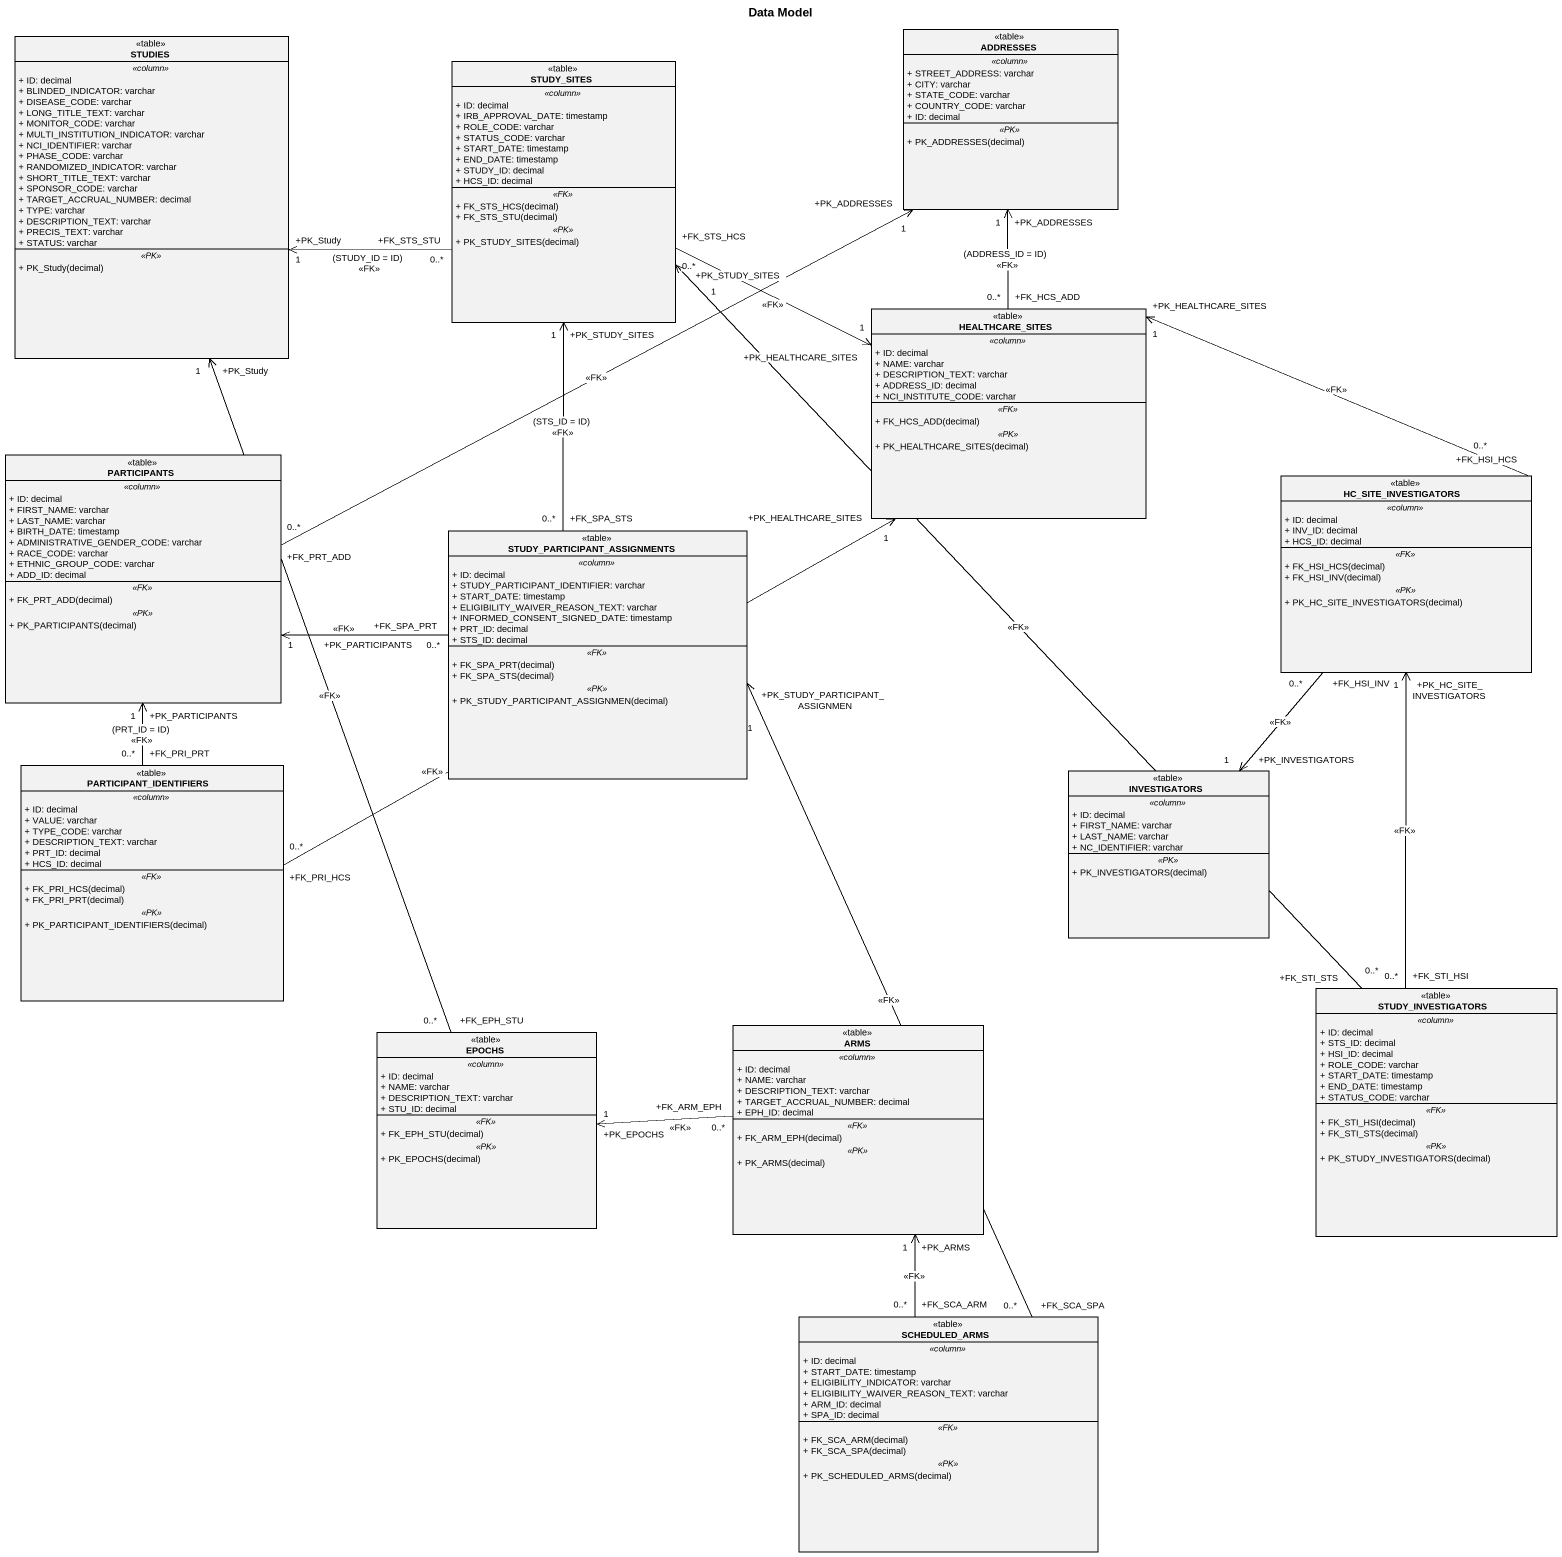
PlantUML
@startuml
title Data Model
hide circle
hide empty members
skinparam classAttributeIconSize 0
class STUDIES <<table>> {
  .. <<column>> ..
  + ID: decimal
  + BLINDED_INDICATOR: varchar
  + DISEASE_CODE: varchar
  + LONG_TITLE_TEXT: varchar
  + MONITOR_CODE: varchar
  + MULTI_INSTITUTION_INDICATOR: varchar
  + NCI_IDENTIFIER: varchar
  + PHASE_CODE: varchar
  + RANDOMIZED_INDICATOR: varchar
  + SHORT_TITLE_TEXT: varchar
  + SPONSOR_CODE: varchar
  + TARGET_ACCRUAL_NUMBER: decimal
  + TYPE: varchar
  + DESCRIPTION_TEXT: varchar
  + PRECIS_TEXT: varchar
  + STATUS: varchar
  .. <<PK>> ..
  + PK_Study(decimal)
}
class STUDY_SITES <<table>> {
  .. <<column>> ..
  + ID: decimal
  + IRB_APPROVAL_DATE: timestamp
  + ROLE_CODE: varchar
  + STATUS_CODE: varchar
  + START_DATE: timestamp
  + END_DATE: timestamp
  + STUDY_ID: decimal
  + HCS_ID: decimal
  .. <<FK>> ..
  + FK_STS_HCS(decimal)
  + FK_STS_STU(decimal)
  .. <<PK>> ..
  + PK_STUDY_SITES(decimal)
}
class ADDRESSES <<table>> {
  .. <<column>> ..
  + STREET_ADDRESS: varchar
  + CITY: varchar
  + STATE_CODE: varchar
  + COUNTRY_CODE: varchar
  + ID: decimal
  .. <<PK>> ..
  + PK_ADDRESSES(decimal)
}
class HEALTHCARE_SITES <<table>> {
  .. <<column>> ..
  + ID: decimal
  + NAME: varchar
  + DESCRIPTION_TEXT: varchar
  + ADDRESS_ID: decimal
  + NCI_INSTITUTE_CODE: varchar
  .. <<FK>> ..
  + FK_HCS_ADD(decimal)
  .. <<PK>> ..
  + PK_HEALTHCARE_SITES(decimal)
}
class PARTICIPANTS <<table>> {
  .. <<column>> ..
  + ID: decimal
  + FIRST_NAME: varchar
  + LAST_NAME: varchar
  + BIRTH_DATE: timestamp
  + ADMINISTRATIVE_GENDER_CODE: varchar
  + RACE_CODE: varchar
  + ETHNIC_GROUP_CODE: varchar
  + ADD_ID: decimal
  .. <<FK>> ..
  + FK_PRT_ADD(decimal)
  .. <<PK>> ..
  + PK_PARTICIPANTS(decimal)
}
class HC_SITE_INVESTIGATORS <<table>> {
  .. <<column>> ..
  + ID: decimal
  + INV_ID: decimal
  + HCS_ID: decimal
  .. <<FK>> ..
  + FK_HSI_HCS(decimal)
  + FK_HSI_INV(decimal)
  .. <<PK>> ..
  + PK_HC_SITE_INVESTIGATORS(decimal)
}
class "STUDY_PARTICIPANT_ASSIGNMENTS" as STUDY_PARTICIPANT <<table>> {
  .. <<column>> ..
  + ID: decimal
  + STUDY_PARTICIPANT_IDENTIFIER: varchar
  + START_DATE: timestamp
  + ELIGIBILITY_WAIVER_REASON_TEXT: varchar
  + INFORMED_CONSENT_SIGNED_DATE: timestamp
  + PRT_ID: decimal
  + STS_ID: decimal
  .. <<FK>> ..
  + FK_SPA_PRT(decimal)
  + FK_SPA_STS(decimal)
  .. <<PK>> ..
  + PK_STUDY_PARTICIPANT_ASSIGNMEN(decimal)
}
class PARTICIPANT_IDENTIFIERS <<table>> {
  .. <<column>> ..
  + ID: decimal
  + VALUE: varchar
  + TYPE_CODE: varchar
  + DESCRIPTION_TEXT: varchar
  + PRT_ID: decimal
  + HCS_ID: decimal
  .. <<FK>> ..
  + FK_PRI_HCS(decimal)
  + FK_PRI_PRT(decimal)
  .. <<PK>> ..
  + PK_PARTICIPANT_IDENTIFIERS(decimal)
}
class INVESTIGATORS <<table>> {
  .. <<column>> ..
  + ID: decimal
  + FIRST_NAME: varchar
  + LAST_NAME: varchar
  + NC_IDENTIFIER: varchar
  .. <<PK>> ..
  + PK_INVESTIGATORS(decimal)
}
class STUDY_INVESTIGATORS <<table>> {
  .. <<column>> ..
  + ID: decimal
  + STS_ID: decimal
  + HSI_ID: decimal
  + ROLE_CODE: varchar
  + START_DATE: timestamp
  + END_DATE: timestamp
  + STATUS_CODE: varchar
  .. <<FK>> ..
  + FK_STI_HSI(decimal)
  + FK_STI_STS(decimal)
  .. <<PK>> ..
  + PK_STUDY_INVESTIGATORS(decimal)
}
class ARMS <<table>> {
  .. <<column>> ..
  + ID: decimal
  + NAME: varchar
  + DESCRIPTION_TEXT: varchar
  + TARGET_ACCRUAL_NUMBER: decimal
  + EPH_ID: decimal
  .. <<FK>> ..
  + FK_ARM_EPH(decimal)
  .. <<PK>> ..
  + PK_ARMS(decimal)
}
class EPOCHS <<table>> {
  .. <<column>> ..
  + ID: decimal
  + NAME: varchar
  + DESCRIPTION_TEXT: varchar
  + STU_ID: decimal
  .. <<FK>> ..
  + FK_EPH_STU(decimal)
  .. <<PK>> ..
  + PK_EPOCHS(decimal)
}
class SCHEDULED_ARMS <<table>> {
  .. <<column>> ..
  + ID: decimal
  + START_DATE: timestamp
  + ELIGIBILITY_INDICATOR: varchar
  + ELIGIBILITY_WAIVER_REASON_TEXT: varchar
  + ARM_ID: decimal
  + SPA_ID: decimal
  .. <<FK>> ..
  + FK_SCA_ARM(decimal)
  + FK_SCA_SPA(decimal)
  .. <<PK>> ..
  + PK_SCHEDULED_ARMS(decimal)
}
STUDY_SITES "+FK_STS_STU\n0..*" -left-> "+PK_Study\n1" STUDIES : (STUDY_ID = ID)\n<<FK>>
STUDY_SITES "+FK_STS_HCS\n0..*" -right-> "+PK_HEALTHCARE_SITES\n1" HEALTHCARE_SITES : <<FK>>
HEALTHCARE_SITES "+FK_HCS_ADD\n0..*" -up-> "+PK_ADDRESSES\n1" ADDRESSES : (ADDRESS_ID = ID)\n<<FK>>
PARTICIPANTS "+FK_PRT_ADD\n0..*" -right-> "+PK_ADDRESSES\n1" ADDRESSES : <<FK>>
HC_SITE_INVESTIGATORS "+FK_HSI_HCS\n0..*" -left-> "+PK_HEALTHCARE_SITES\n1" HEALTHCARE_SITES : <<FK>>
HC_SITE_INVESTIGATORS "+FK_HSI_INV\n0..*" --> "+PK_INVESTIGATORS\n1" INVESTIGATORS : <<FK>>
STUDY_PARTICIPANT "+FK_SPA_STS\n0..*" -up-> "+PK_STUDY_SITES\n1" STUDY_SITES : (STS_ID = ID)\n<<FK>>
STUDY_PARTICIPANT "+FK_SPA_PRT\n0..*" -left-> "+PK_PARTICIPANTS\n1" PARTICIPANTS : <<FK>>
PARTICIPANT_IDENTIFIERS "+FK_PRI_HCS\n0..*" -right-> "+PK_HEALTHCARE_SITES\n1" HEALTHCARE_SITES : <<FK>>
PARTICIPANT_IDENTIFIERS "+FK_PRI_PRT\n0..*" -up-> "+PK_PARTICIPANTS\n1" PARTICIPANTS : (PRT_ID = ID)\n<<FK>>
STUDY_INVESTIGATORS "+FK_STI_STS\n0..*" -up-> "+PK_STUDY_SITES\n1" STUDY_SITES : <<FK>>
STUDY_INVESTIGATORS "+FK_STI_HSI\n0..*" -up-> "+PK_HC_SITE_INVESTIGATORS\n1" HC_SITE_INVESTIGATORS : <<FK>>
ARMS "+FK_ARM_EPH\n0..*" -left-> "+PK_EPOCHS\n1" EPOCHS : <<FK>>
EPOCHS "+FK_EPH_STU\n0..*" -up-> "+PK_Study\n1" STUDIES : <<FK>>
SCHEDULED_ARMS "+FK_SCA_SPA\n0..*" -up-> "+PK_STUDY_PARTICIPANT_ASSIGNMEN\n1" STUDY_PARTICIPANT : <<FK>>
SCHEDULED_ARMS "+FK_SCA_ARM\n0..*" -up-> "+PK_ARMS\n1" ARMS : <<FK>>
@enduml
